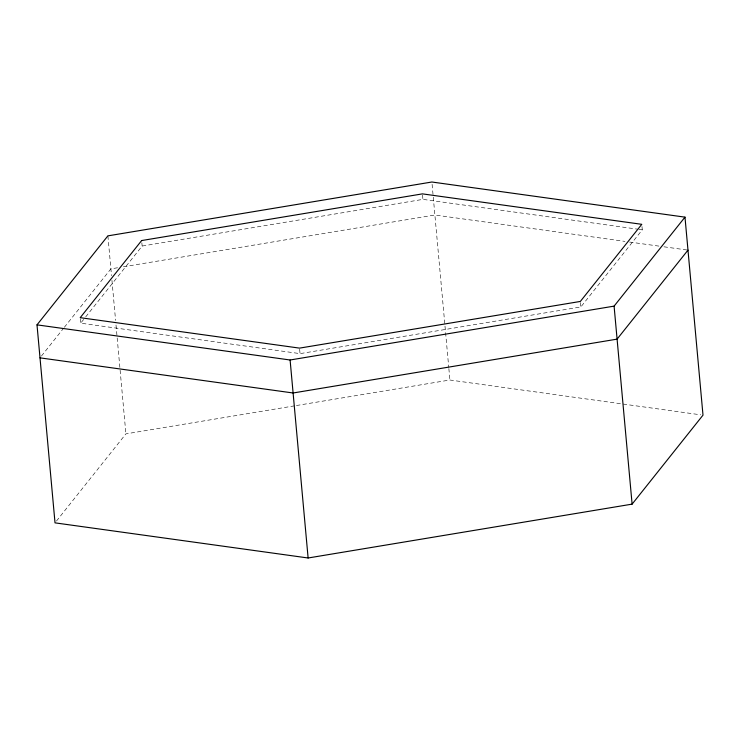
<?xml version="1.0" encoding="UTF-8"?>
<svg xmlns="http://www.w3.org/2000/svg" width="740" height="740" viewBox="0 0 740 740"><rect width="100%" height="100%" fill="white"/><g stroke="black" fill="none" stroke-linecap="round" stroke-linejoin="round"><path stroke-width="0.56" stroke-dasharray="3.7 2.78" d="M41.44 356.06L63.631 328.19M64.352 327.293L110.898 268.87L117.716 267.732M641.978 226.523L642.283 229.826L580.845 306.952L300.052 353.628L80.697 323.177L84.989 317.793M85.701 316.896L142.145 246.05L422.929 199.375L637.713 229.187M56.453 521.062L125.911 433.871L295.297 405.714M123.404 266.789L434.889 215.007L624.995 241.397M296.435 405.52L449.901 380.009L700.706 414.825M638.851 229.345L642.283 229.826M629.574 242.036L659.349 246.17M663.937 246.799L687.987 250.139M580.438 302.549L580.845 306.952M432.095 184.288L444.897 325.008M444.999 326.155L448.755 367.41M448.865 368.548L449.901 380.009M422.531 194.972L422.929 199.375M299.644 349.225L300.052 353.628M141.84 242.748L142.145 246.05M107.892 235.866L111.527 275.743M111.944 280.321L115.588 320.429M116.004 325.017L125.911 433.871M80.299 318.774L80.697 323.177"/><path stroke-width="1.11" d="M37 324.86L107.892 235.866L431.882 182.012L684.981 217.144L703 415.14L632.108 504.134L308.118 557.988L55.019 522.856L37 324.86L290.099 359.992L614.089 306.129L684.981 217.144M687.987 250.139L617.086 339.133L293.096 392.986L40.006 357.855M614.089 306.129L632.108 504.134M290.099 359.992L308.118 557.988M141.636 240.556L80.198 317.673L299.552 348.124L580.336 301.448L641.784 224.322L422.429 193.871L141.636 240.556"/></g></svg>
